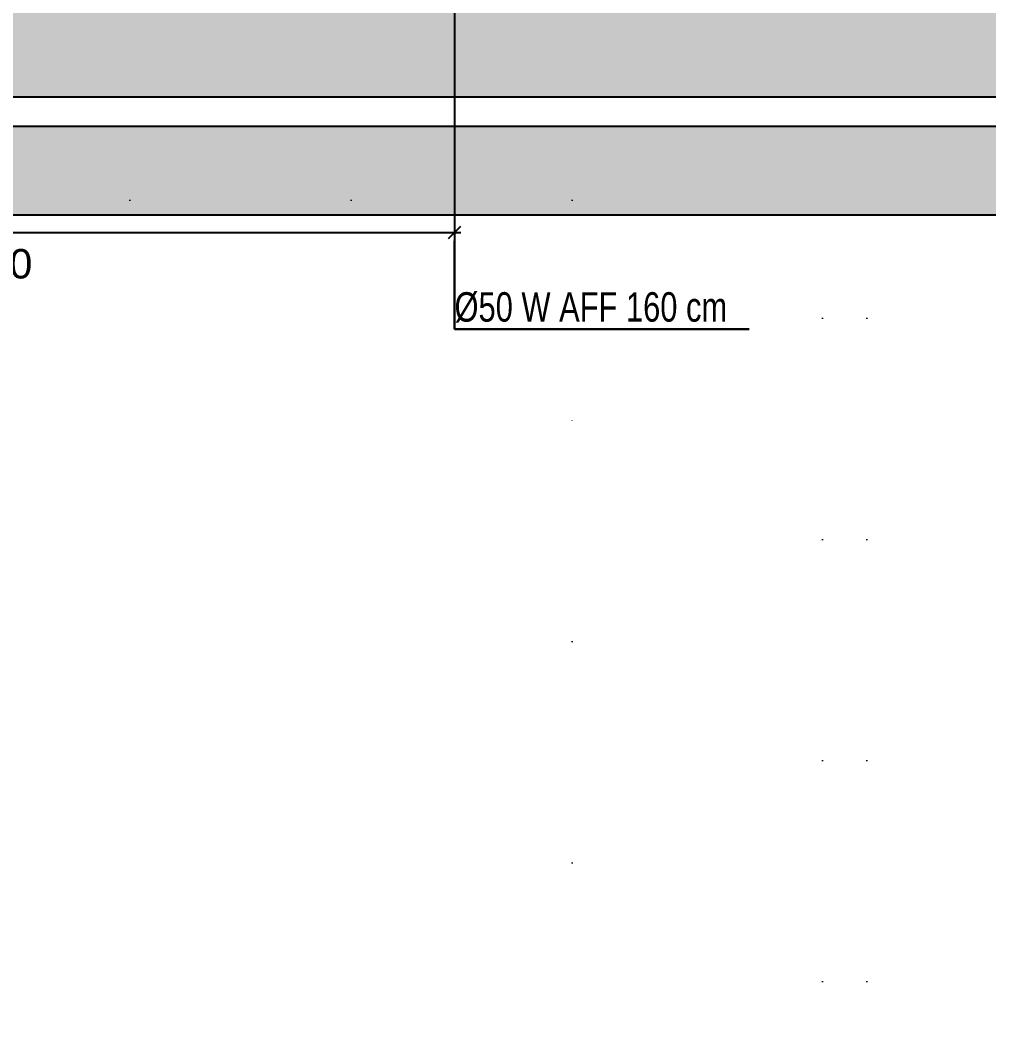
# Model space of a CAD drawing. Extents: x -5598 to 26293, y -3808 to 13850.
# Drawn here: x -1617.5 to -1288.6, y 1844.2 to 2186.2 of the extents above; entities that cross this region are included whole.
import ezdxf

# ---------------------------------------------------------------- set-up
doc = ezdxf.new("R2010")
doc.units = 0
doc.header["$LTSCALE"] = 100
doc.header["$MEASUREMENT"] = 0
doc.linetypes.add('DOT', pattern=[0.25, 0, -0.25])
for name, color, linetype in [('KOLON', 7, 'Continuous'), ('OLCU DIS', 7, 'Continuous'), ('TARAMA', 7, 'Continuous')]:
    doc.layers.add(name, color=color, linetype=linetype)
doc.layers.add('MAKPA SIHHI', color=7, linetype='Continuous', lineweight=30, true_color=0x428a93)
doc.layers.add('YOLLAR', color=7, linetype='Continuous', lineweight=15)
doc.styles.add('MAKPA TESISAT', font='arial.ttf', dxfattribs={"height": 10})
doc.styles.add('olcu', font='romans.shx', dxfattribs={"width": 0.5})
doc.dimstyles.new('1-200', dxfattribs={"dimtxt": 40, "dimasz": 2, "dimexe": 0, "dimexo": 0, "dimgap": 10, "dimtad": 1, "dimdec": 4, "dimrnd": 0.1, "dimzin": 9, "dimdsep": 46, "dimtxsty": 'olcu', "dimblk1": 'SOL', "dimblk2": 'SAG', "dimsah": 1, "dimcen": 0, "dimse1": 1, "dimse2": 1, "dimclre": 13, "dimadec": 0, "dimazin": 0, "dimtfac": 1, "dimtdec": 4, "dimtix": 1, "dimtmove": 2, "dimatfit": 2, "dimldrblk": 'SOL', "dimfxl": 0, "dimtolj": 1, "dimarcsym": 0})
doc.dimstyles.new('MAKPA TESISAT DIM', dxfattribs={"dimscale": 0.7, "dimtxt": 12, "dimasz": 6, "dimexe": 4, "dimexo": 0, "dimgap": 8, "dimtad": 2, "dimtih": 1, "dimtoh": 1, "dimdec": 0, "dimrnd": 5, "dimzin": 0, "dimdsep": 46, "dimtxsty": 'MAKPA TESISAT', "dimblk1": 'OBLIQUE', "dimblk2": 'OBLIQUE', "dimsah": 1, "dimcen": 0, "dimdle": 3, "dimclrd": 256, "dimclre": 256, "dimclrt": 256, "dimadec": 0, "dimazin": 0, "dimtfac": 1, "dimtdec": 0, "dimtix": 1, "dimtofl": 0, "dimtmove": 2, "dimatfit": 3, "dimldrblk": 'OBLIQUE', "dimfxl": 0, "dimtvp": 7, "dimtolj": 1, "dimtzin": 0, "dimarcsym": 0})

# ---------------------------------------------------------------- blocks, each defined once
blk = doc.blocks.new('*U550')
at = {"color": 0, "linetype": 'ByBlock', "ltscale": 3}
for points in [[(-7225, -10160), (-7225, -16127.64)], [(-7210, -10160), (-7210, -16127.64)], [(-7310, -16127.64), (-7310, -10195), (-7750.1, -10195), (-7750.1, -16127.64)]]:
    blk.add_lwpolyline(points, dxfattribs=at)
blk = doc.blocks.new('TASIYICI SISTEM (1.BODRUM KAT)')
at = {"layer": 'TARAMA'}
h = blk.add_hatch(dxfattribs=at)
h.set_pattern_fill('ANSI33', color=253, scale=100)
h.set_pattern_definition([(45, (-5880, -12320), (-17.67767, 17.67767), []), (45, (-5862.322, -12320), (-17.67767, 17.67767), [12.5, -6.25])])
h.paths.add_polyline_path([(-7810, -4715), (-7850, -4715), (-7850, -10120), (-8480, -10120), (-8480, -4715), (-8780, -4715), (-8780, -2330), (-8550, -2330), (-8550, -60), (-6090, -60), (-6090, 30), (-8640, 30), (-8640, -2260), (-8850, -2260), (-8850, -4785), (-8530, -4785), (-8530, -10160), (-5890, -10160), (-5890, -10120), (-7810, -10120)])
at = {"layer": 'KOLON', "color": 4, "ltscale": 5}
blk.add_lwpolyline([(-7810, -10120), (-5890, -10120), (-5890, -10160), (-8530, -10160), (-8530, -4785), (-8850, -4785), (-8850, -2260), (-8640, -2260), (-8640, 30), (-6090, 30)], dxfattribs=at)
blk = doc.blocks.new('SOL')
at = {"color": 0}
for p, q in [((0, 30), (0, -6.96)), ((7.58, 0), (-6.97, 0))]:
    blk.add_line(p, q, dxfattribs=at)
blk.add_circle((0, 0), 3, dxfattribs=at)
blk = doc.blocks.new('SAG')
at = {"color": 0}
for p, q in [((0, -30), (0, 6.96)), ((7.58, 0), (-6.97, 0))]:
    blk.add_line(p, q, dxfattribs=at)
blk.add_circle((0, 0), 3, dxfattribs=at)
blk = doc.blocks.new('*D285')
at = {"layer": 'OLCU DIS', "color": 0, "lineweight": -2, "transparency": 16777216}
blk.add_line((-2, -695), (-2648, -695), dxfattribs=at)
at = {"layer": 'OLCU DIS', "color": 0, "lineweight": -2, "transparency": 16777216, "xscale": 2, "yscale": 2, "zscale": 2, "rotation": 180}
blk.add_blockref('SAG', (-2650, -695), dxfattribs=at)
at = {"layer": 'OLCU DIS', "color": 0, "lineweight": -2, "transparency": 16777216, "xscale": 2, "yscale": 2, "zscale": 2}
blk.add_blockref('SOL', (0, -695), dxfattribs=at)
at = {"layer": 'OLCU DIS', "color": 0, "transparency": 16777216, "insert": (-997.38, -665), "char_height": 40, "attachment_point": 5, "style": 'olcu'}
blk.add_mtext('\\A1;2650', dxfattribs=at)
blk = doc.blocks.new('*D332')
at = {"layer": 'OLCU DIS', "color": 0, "lineweight": -2, "transparency": 16777216}
blk.add_line((21268, -935), (-2968, -935), dxfattribs=at)
at = {"layer": 'OLCU DIS', "color": 0, "lineweight": -2, "transparency": 16777216, "xscale": 2, "yscale": 2, "zscale": 2, "rotation": 180}
blk.add_blockref('SAG', (-2970, -935), dxfattribs=at)
at = {"layer": 'OLCU DIS', "color": 0, "lineweight": -2, "transparency": 16777216, "xscale": 2, "yscale": 2, "zscale": 2}
blk.add_blockref('SOL', (21270, -935), dxfattribs=at)
at = {"layer": 'OLCU DIS', "color": 0, "transparency": 16777216, "insert": (9295.64, -905), "char_height": 40, "attachment_point": 5, "style": 'olcu'}
blk.add_mtext('\\A1;24240', dxfattribs=at)
blk = doc.blocks.new('_OBLIQUE')
at = {"color": 0, "linetype": 'ByBlock', "lineweight": -2}
blk.add_line((-0.5, -0.5), (0.5, 0.5), dxfattribs=at)
blk = doc.blocks.new('*D993')
at = {"layer": 'MAKPA SIHHI', "lineweight": -2, "transparency": 16777216}
for p, q in [((-1780, 2199.33), (-1780, 2111.26)), ((-1470, 2199.33), (-1470, 2111.26)), ((-1782.1, 2114.06), (-1467.9, 2114.06))]:
    blk.add_line(p, q, dxfattribs=at)
at = {"layer": 'MAKPA SIHHI', "lineweight": -2, "transparency": 16777216, "xscale": 4.199999999999998, "yscale": 4.199999999999998, "zscale": 4.199999999999998, "rotation": 180}
blk.add_blockref('_OBLIQUE', (-1780, 2114.06), dxfattribs=at)
at = {"layer": 'MAKPA SIHHI', "lineweight": -2, "transparency": 16777216, "xscale": 4.199999999999998, "yscale": 4.199999999999998, "zscale": 4.199999999999998}
blk.add_blockref('_OBLIQUE', (-1470, 2114.06), dxfattribs=at)
at = {"layer": 'MAKPA SIHHI', "transparency": 16777216, "insert": (-1625, 2103.35), "char_height": 10, "attachment_point": 5, "style": 'MAKPA TESISAT'}
blk.add_mtext('\\A1;310', dxfattribs=at)

msp = doc.modelspace()

# ---------------------------------------------------------------- hatches: boundary and pattern name
at = {"layer": 'TARAMA'}
h = msp.add_hatch(dxfattribs=at)
h.set_pattern_fill('ANSI33', color=253, scale=100)
h.paths.add_polyline_path([(-10, 2150), (-2990.23412, 2150), (-2990.23412, 2120), (-10, 2120)])
h.paths.add_polyline_path([(-10, 1780), (-2990.23412, 1780), (-2990.23412, 1750), (-10, 1750)])

# ---------------------------------------------------------------- linework, layer by layer
at = {"layer": 'KOLON', "color": 4}
for p, q in [((-10, 2150), (-2990.23412, 2150)), ((-2990.23412, 2120), (-10, 2120))]:
    msp.add_line(p, q, dxfattribs=at)
at = {"layer": 'MAKPA SIHHI'}
for p, q in [((-1470, 2111.25662), (-1470, 2081.25662)), ((-1470, 2081.25662), (-1370, 2081.25662))]:
    msp.add_line(p, q, dxfattribs=at)

# ---------------------------------------------------------------- block references
at = {"layer": 'KOLON'}
msp.add_blockref('TASIYICI SISTEM (1.BODRUM KAT)', (5880, 12320), dxfattribs=at)
at = {"layer": 'YOLLAR', "color": 9, "linetype": 'DOT'}
msp.add_blockref('*U550', (5880, 12320.00004), dxfattribs=at)

# ---------------------------------------------------------------- texts
at = {"layer": 'MAKPA SIHHI', "style": 'MAKPA TESISAT', "width": 0.75}
msp.add_text('%%C50 W AFF 160 cm', height=10.00188, dxfattribs=at).set_placement((-1470, 2083.75662))

# ---------------------------------------------------------------- dimensions: what is measured, and where the dimension line sits
at = {"layer": 'MAKPA SIHHI'}
dim = msp.add_linear_dim(base=(-1470, 2114.05662), p1=(-1780, 2199.33207), p2=(-1470, 2199.33207), dimstyle='MAKPA TESISAT DIM', override={"dimfxl": 0}, dxfattribs=at)
dim.commit()
dim.dimension.update_dxf_attribs({"geometry": '*D993', "text_midpoint": (-1625, 2103.34748)})
at = {"layer": 'OLCU DIS', "color": 7}
for base, p1, p2, picture, middle in [((-2970, -935), (21270, -635), (-2970, 7535), '*D332', (9295.63768, -905)), ((-2650, -695), (0, 0), (-2650, 2160), '*D285', (-997.38368, -665))]:
    dim = msp.add_linear_dim(base=base, p1=p1, p2=p2, dimstyle='1-200', dxfattribs=at)
    dim.commit()
    dim.dimension.update_dxf_attribs({"geometry": picture, "text_midpoint": middle, "dimtype": 160})

doc.saveas('drawing.dxf')
